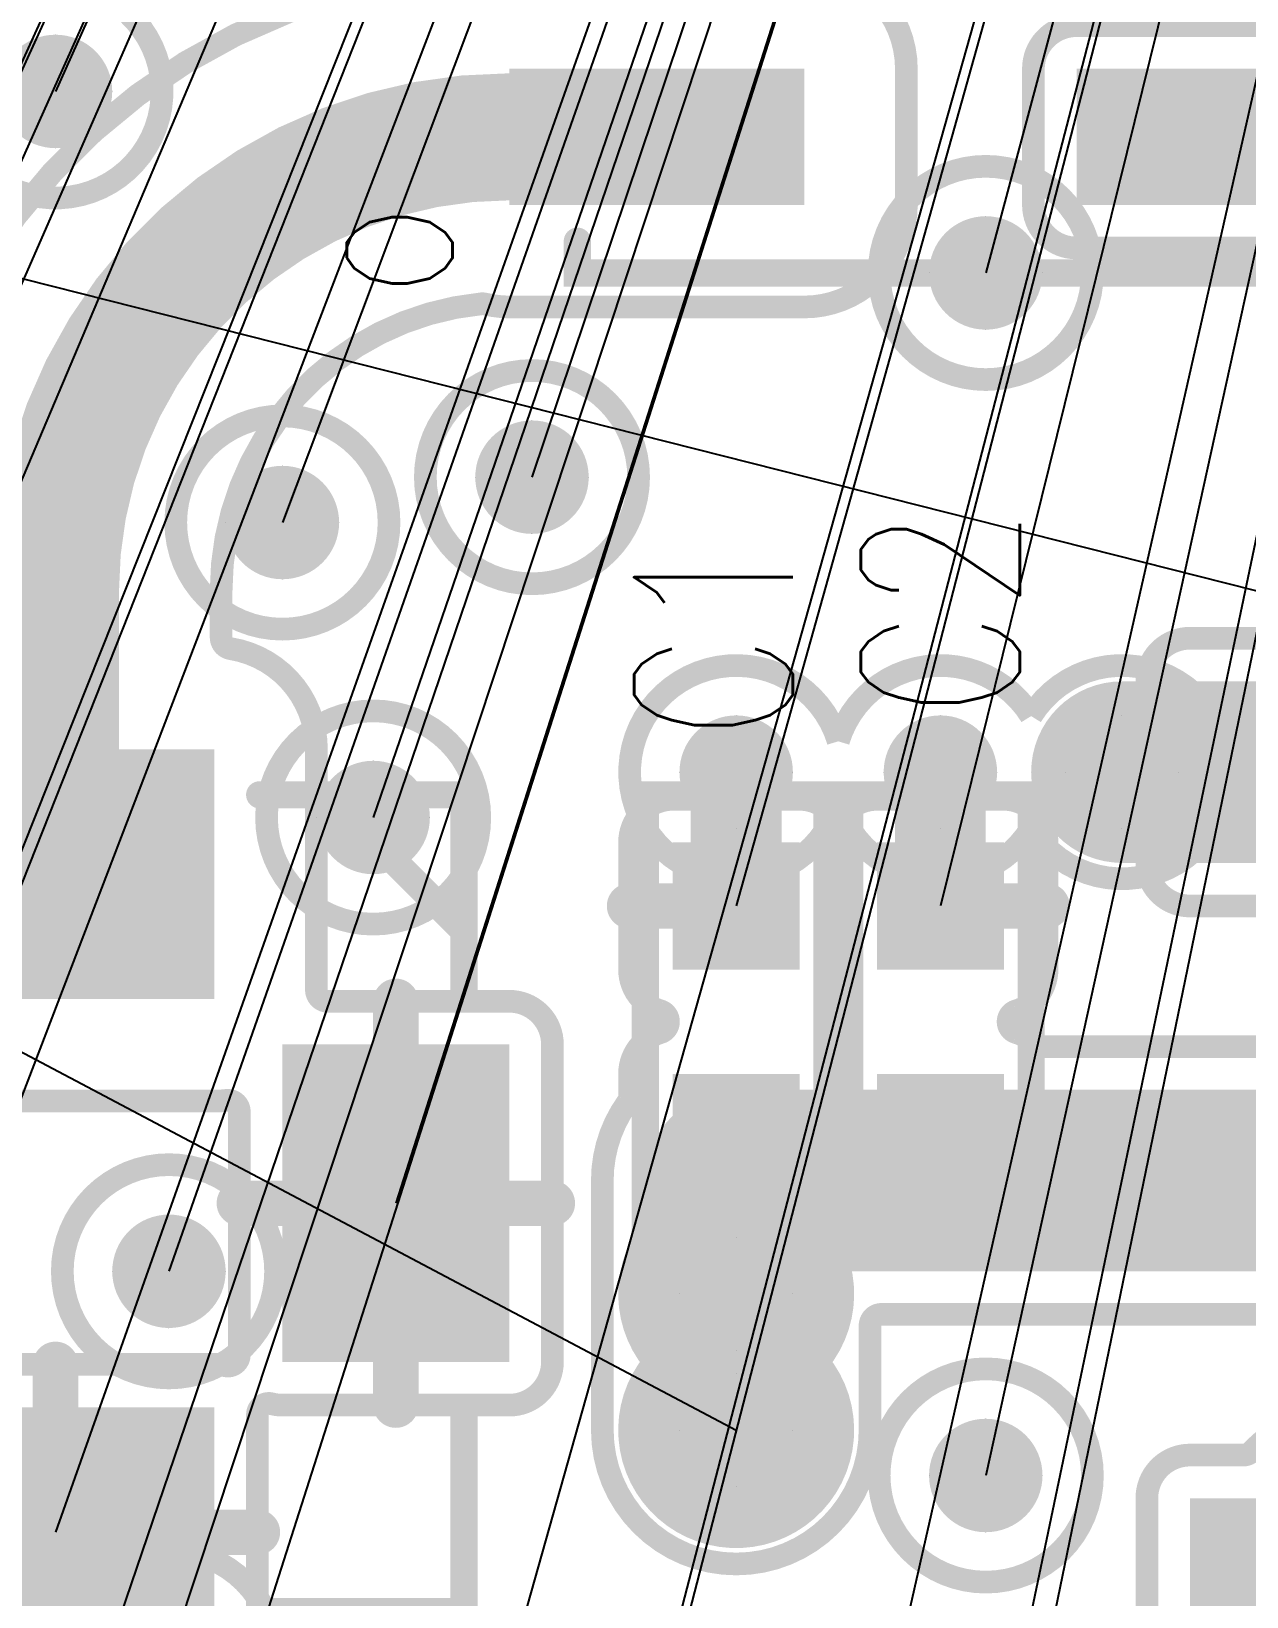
# Model space of a CAD drawing. Extents: x -1.33 to 3.2, y -3.63 to 2.02.
# Drawn here: x -0.2603 to 0.0075, y 0.1283 to 0.4732 of the extents above; entities that cross this region are included whole.
import ezdxf
from ezdxf.enums import TextEntityAlignment as Align

# ---------------------------------------------------------------- set-up
doc = ezdxf.new("R2010")
doc.units = 0
for name, pattern in [('SIG_0', [2, 1, 1]), ('SIG_52', [2, 1, 1]), ('SIG_71', [2, 1, 1])]:
    doc.linetypes.add(name, pattern=pattern)
for name, color, linetype in [('ATTRIBUTE_123', 255, 'CONTINUOUS'), ('DRIL_PLTE_THRU_01', 16, 'CONTINUOUS'), ('DRIL_PLTE_THRU_02', 106, 'CONTINUOUS'), ('DRIL_PLTE_THRU_03', 255, 'CONTINUOUS'), ('DRIL_PLTE_THRU_04', 176, 'CONTINUOUS'), ('DRIL_SYMBOL', 254, 'CONTINUOUS'), ('LINK_00', 254, 'CONTINUOUS'), ('PADS_BOT', 5, 'CONTINUOUS'), ('PADS_INNER', 1, 'CONTINUOUS'), ('PADS_TOP', 1, 'CONTINUOUS'), ('PART_NAME_123', 255, 'CONTINUOUS'), ('PART_TOP_2DLINE_123', 255, 'CONTINUOUS'), ('POUR_OUTLINE_01', 1, 'CONTINUOUS'), ('POUR_PADTHERM_01', 1, 'CONTINUOUS'), ('POUR_VIATHERM_01', 1, 'CONTINUOUS'), ('POUR_VIATHERM_02', 112, 'CONTINUOUS'), ('POUR_VIATHERM_03', 222, 'CONTINUOUS'), ('POUR_VIATHERM_04', 5, 'CONTINUOUS'), ('POUR_VOID_01', 1, 'CONTINUOUS'), ('POUR_VOID_02', 112, 'CONTINUOUS'), ('POUR_VOID_03', 222, 'CONTINUOUS'), ('POUR_VOID_04', 5, 'CONTINUOUS'), ('TRACE_01', 1, 'CONTINUOUS'), ('VIAPTS', 34, 'CONTINUOUS')]:
    doc.layers.add(name, color=color, linetype=linetype)
doc.styles.add('W0$005', font='simplex', dxfattribs={"width": 0.75})

# ---------------------------------------------------------------- blocks, each defined once
blk = doc.blocks.new('POUR_OUTLINE_732')
at = {"layer": 'POUR_OUTLINE_01', "const_width": 0.005}
blk.add_lwpolyline([(-17.1545, -17.71838), (-17.1545, -17.66482, 0.449898), (-17.1573, -17.66234, -0.030079), (-17.16, -17.6625), (-17.23, -17.6625, -0.030079), (-17.2327, -17.66234, 0.449898), (-17.2355, -17.66482), (-17.2355, -17.71838, 0.490306), (-17.23237, -17.7208, -0.063249), (-17.23, -17.7205), (-17.16, -17.7205, -0.063249), (-17.15763, -17.7208, 0.490306)], format="xyb", close=True, dxfattribs=at)
blk = doc.blocks.new('POUR_VOID_724')
at = {"layer": 'POUR_VOID_01', "const_width": 0.005}
blk.add_lwpolyline([(-16.8955, -17.435), (-16.8955, -17.465, -0.414214), (-16.905, -17.4745), (-16.97, -17.4745, -0.414214), (-16.9795, -17.465), (-16.9795, -17.435, -0.414214), (-16.97, -17.4255), (-16.905, -17.4255, -0.414214)], format="xyb", close=True, dxfattribs=at)
blk = doc.blocks.new('POUR_VOID_723')
at = {"layer": 'POUR_VOID_01', "const_width": 0.005}
blk.add_lwpolyline([(-16.8555, -17.57), (-16.8555, -17.61, -0.414214), (-16.865, -17.6195), (-16.945, -17.6195, -0.414214), (-16.9545, -17.61), (-16.9545, -17.57, -0.414214), (-16.945, -17.5605), (-16.865, -17.5605, -0.414214)], format="xyb", close=True, dxfattribs=at)
blk = doc.blocks.new('POUR_VOID_722')
at = {"layer": 'POUR_VOID_01', "const_width": 0.005}
for points in [[(-16.92207, -17.83207, -0.148737), (-16.93838, -17.80152, 0.358248), (-16.94083, -17.7995), (-16.945, -17.7995, -0.414214), (-16.9545, -17.79), (-16.9545, -17.75, -0.414214), (-16.945, -17.7405), (-16.93324, -17.7405, 0.206031), (-16.93142, -17.73972, -0.312915), (-16.8985, -17.73283, 0.173444)], [(-16.905, -17.7095), (-16.945, -17.7095), (-17, -17.7095), (-17.013, -17.7095, 0.414214), (-17.0155, -17.712), (-17.0155, -17.735, -1), (-17.0745, -17.735), (-17.0745, -17.705), (-17.0745, -17.68, -0.156859), (-17.06897, -17.6628, 0.156859), (-17.0685, -17.66135), (-17.0685, -17.6565, -0.331681), (-17.06171, -17.6474, 0.745359), (-17.06171, -17.6426, -0.331681), (-17.0685, -17.6335), (-17.0685, -17.6055, -0.414214), (-17.059, -17.596), (-17.031, -17.596, -0.199359), (-17.02427, -17.59879, 0.415223), (-17.02073, -17.59879, -0.199359), (-17.014, -17.596), (-16.986, -17.596, -0.414214), (-16.9765, -17.6055), (-16.9765, -17.6335, -0.331681), (-16.98329, -17.6426, 0.745359), (-16.98329, -17.6474, -0.124109), (-16.97929, -17.64977, 0.198459), (-16.97753, -17.6505), (-16.905, -17.6505)]]:
    blk.add_lwpolyline(points, format="xyb", dxfattribs=at)
blk = doc.blocks.new('POUR_VOID_691')
at = {"layer": 'POUR_VOID_01', "const_width": 0.005}
for points in [[(-17.0192, -17.41526, -0.274105), (-17.0075, -17.435), (-17.0075, -17.465, -0.414214), (-17.03, -17.4875), (-17.095, -17.4875, -0.059869), (-17.10033, -17.48686, 0.08431), (-17.10117, -17.4868, 0.386008), (-17.1585, -17.55), (-17.1585, -17.56032, 0.367891), (-17.1564, -17.56279, -0.367892), (-17.1375, -17.585), (-17.1375, -17.638, 0.414214), (-17.135, -17.6405), (-17.095, -17.6405, -0.414214), (-17.0855, -17.65), (-17.0855, -17.72, -0.414214), (-17.095, -17.7295), (-17.145, -17.7295, -0.063249), (-17.14737, -17.7292, 0.490306), (-17.1505, -17.73162), (-17.1505, -17.785, -0.414214), (-17.16, -17.7945), (-17.23, -17.7945, -0.414214)], [(-17.2315, -17.55, -0.389117), (-17.10678, -17.41401, 0.389117)]]:
    blk.add_lwpolyline(points, format="xyb", dxfattribs=at)
blk = doc.blocks.new('POUR_OUTLINE_677')
for name in ['POUR_VOID_691', 'POUR_VOID_724', 'POUR_VOID_723', 'POUR_VOID_722']:
    blk.add_blockref(name, (0, 0))
blk = doc.blocks.new('POUR_VIATHERM_774')
at = {"layer": 'POUR_VIATHERM_01'}
for points in [[(-17.145, -17.5225), (-17.145, -17.5225)], [(-17.1575, -17.535), (-17.1575, -17.535)], [(-17.1325, -17.535), (-17.1325, -17.535)], [(-17.145, -17.5475), (-17.145, -17.5475)]]:
    blk.add_lwpolyline(points, dxfattribs=at)
blk = doc.blocks.new('POUR_VIATHERM_775')
at = {"layer": 'POUR_VIATHERM_01'}
for points in [[(-17.195, -17.4275), (-17.195, -17.4275)], [(-17.2075, -17.44), (-17.2075, -17.44)], [(-17.1825, -17.44), (-17.1825, -17.44)], [(-17.195, -17.4525), (-17.195, -17.4525)]]:
    blk.add_lwpolyline(points, dxfattribs=at)
blk = doc.blocks.new('POUR_PADTHERM_840')
at = {"layer": 'POUR_PADTHERM_01', "const_width": 0.005}
for points in [[(-17.1225, -17.6405), (-17.1225, -17.675, 1), (-17.1175, -17.675), (-17.1175, -17.6405, 1), (-17.1225, -17.6405)], [(-17.0855, -17.6825), (-17.095, -17.6825, 1), (-17.095, -17.6875), (-17.0855, -17.6875, 1), (-17.0855, -17.6825)], [(-17.1175, -17.7295), (-17.1175, -17.695, 1), (-17.1225, -17.695), (-17.1225, -17.7295, 1), (-17.1175, -17.7295)]]:
    blk.add_lwpolyline(points, format="xyb", dxfattribs=at)
blk = doc.blocks.new('POUR_PADTHERM_842')
at = {"layer": 'POUR_PADTHERM_01', "const_width": 0.005}
for points in [[(-17.2395, -17.76), (-17.2025, -17.76, 1), (-17.2025, -17.755), (-17.2395, -17.755, 1), (-17.2395, -17.76)], [(-17.1505, -17.755), (-17.1875, -17.755, 1), (-17.1875, -17.76), (-17.1505, -17.76, 1), (-17.1505, -17.755)], [(-17.1925, -17.7945), (-17.1925, -17.785, 1), (-17.1975, -17.785), (-17.1975, -17.7945, 1), (-17.1925, -17.7945)]]:
    blk.add_lwpolyline(points, format="xyb", dxfattribs=at)
blk = doc.blocks.new('POUR_PADTHERM_878')
at = {"layer": 'POUR_PADTHERM_01', "const_width": 0.005}
for points in [[(-16.9075, -17.5605), (-16.9075, -17.57, 1), (-16.9025, -17.57), (-16.9025, -17.5605, 1), (-16.9075, -17.5605)], [(-16.9545, -17.5925), (-16.925, -17.5925, 1), (-16.925, -17.5875), (-16.9545, -17.5875, 1), (-16.9545, -17.5925)], [(-16.8555, -17.5875), (-16.885, -17.5875, 1), (-16.885, -17.5925), (-16.8555, -17.5925, 1), (-16.8555, -17.5875)], [(-16.9025, -17.6195), (-16.9025, -17.61, 1), (-16.9075, -17.61), (-16.9075, -17.6195, 1), (-16.9025, -17.6195)]]:
    blk.add_lwpolyline(points, format="xyb", dxfattribs=at)
blk = doc.blocks.new('POUR_VIATHERM_879')
at = {"layer": 'POUR_VIATHERM_01'}
for points in [[(-16.96, -17.5775), (-16.96, -17.5775)], [(-16.9725, -17.59), (-16.9725, -17.59)], [(-16.96, -17.6025), (-16.96, -17.6025)]]:
    blk.add_lwpolyline(points, dxfattribs=at)
blk = doc.blocks.new('POUR_PADTHERM_881')
at = {"layer": 'POUR_PADTHERM_01', "const_width": 0.005}
for points in [[(-17.0025, -17.596), (-17.0025, -17.6195, 1), (-16.9975, -17.6195), (-16.9975, -17.596, 1), (-17.0025, -17.596)], [(-16.9765, -17.617), (-16.986, -17.617, 1), (-16.986, -17.622), (-16.9765, -17.622, 1), (-16.9765, -17.617)]]:
    blk.add_lwpolyline(points, format="xyb", dxfattribs=at)
blk = doc.blocks.new('POUR_VIATHERM_882')
at = {"layer": 'POUR_VIATHERM_01'}
for points in [[(-17, -17.5775), (-17, -17.5775)], [(-17.0125, -17.59), (-17.0125, -17.59)], [(-16.9875, -17.59), (-16.9875, -17.59)]]:
    blk.add_lwpolyline(points, dxfattribs=at)
blk = doc.blocks.new('POUR_PADTHERM_883')
at = {"layer": 'POUR_PADTHERM_01', "const_width": 0.005}
for points in [[(-17.0475, -17.596), (-17.0475, -17.6195, 1), (-17.0425, -17.6195), (-17.0425, -17.596, 1), (-17.0475, -17.596)], [(-17.0685, -17.622), (-17.059, -17.622, 1), (-17.059, -17.617), (-17.0685, -17.617, 1), (-17.0685, -17.622)]]:
    blk.add_lwpolyline(points, format="xyb", dxfattribs=at)
blk = doc.blocks.new('POUR_VIATHERM_884')
at = {"layer": 'POUR_VIATHERM_01'}
for points in [[(-17.045, -17.5775), (-17.045, -17.5775)], [(-17.0575, -17.59), (-17.0575, -17.59)], [(-17.0325, -17.59), (-17.0325, -17.59)]]:
    blk.add_lwpolyline(points, dxfattribs=at)
blk = doc.blocks.new('POUR_VIATHERM_1100')
at = {"layer": 'POUR_VIATHERM_01'}
for points in [[(-16.99, -17.7325), (-16.99, -17.7325)], [(-17.0025, -17.745), (-17.0025, -17.745)], [(-16.9775, -17.745), (-16.9775, -17.745)], [(-16.99, -17.7575), (-16.99, -17.7575)]]:
    blk.add_lwpolyline(points, dxfattribs=at)
blk = doc.blocks.new('POUR_VIATHERM_1117')
at = {"layer": 'POUR_VIATHERM_01'}
for points in [[(-17.125, -17.5875), (-17.125, -17.5875)], [(-17.1375, -17.6), (-17.1375, -17.6)], [(-17.1125, -17.6), (-17.1125, -17.6)], [(-17.125, -17.6125), (-17.125, -17.6125)]]:
    blk.add_lwpolyline(points, dxfattribs=at)
blk = doc.blocks.new('POUR_VIATHERM_1310')
at = {"layer": 'POUR_VIATHERM_01'}
for points in [[(-17.09, -17.5125), (-17.09, -17.5125)], [(-17.1025, -17.525), (-17.1025, -17.525)], [(-17.0775, -17.525), (-17.0775, -17.525)], [(-17.09, -17.5375), (-17.09, -17.5375)]]:
    blk.add_lwpolyline(points, dxfattribs=at)
blk = doc.blocks.new('POUR_VIATHERM_1311')
at = {"layer": 'POUR_VIATHERM_01'}
for points in [[(-16.99, -17.4675), (-16.99, -17.4675)], [(-17.0025, -17.48), (-17.0025, -17.48)], [(-16.9775, -17.48), (-16.9775, -17.48)], [(-16.99, -17.4925), (-16.99, -17.4925)]]:
    blk.add_lwpolyline(points, dxfattribs=at)
blk = doc.blocks.new('POUR_PADTHERM_839')
at = {"layer": 'POUR_PADTHERM_01', "const_width": 0.005}
blk.add_lwpolyline([(-17.1545, -17.6875), (-17.145, -17.6875, 1), (-17.145, -17.6825), (-17.1545, -17.6825, 1), (-17.1545, -17.6875)], format="xyb", dxfattribs=at)
blk = doc.blocks.new('POUR_PADTHERM_841')
at = {"layer": 'POUR_PADTHERM_01', "const_width": 0.005}
blk.add_lwpolyline([(-17.1975, -17.7205), (-17.1975, -17.73, 1), (-17.1925, -17.73), (-17.1925, -17.7205, 1), (-17.1975, -17.7205)], format="xyb", dxfattribs=at)
blk = doc.blocks.new('POUR_VIATHERM_1114')
at = {"layer": 'POUR_VIATHERM_01'}
for points in [[(-17.17, -17.6875), (-17.17, -17.6875)], [(-17.1825, -17.7), (-17.1825, -17.7)], [(-17.1575, -17.7), (-17.1575, -17.7)], [(-17.17, -17.7125), (-17.17, -17.7125)]]:
    blk.add_lwpolyline(points, dxfattribs=at)
blk = doc.blocks.new('POUR_HEADER_0')
for name in ['POUR_OUTLINE_677', 'POUR_VIATHERM_775', 'POUR_VIATHERM_1311', 'POUR_VIATHERM_1310', 'POUR_VIATHERM_774', 'POUR_PADTHERM_878', 'POUR_VIATHERM_884', 'POUR_VIATHERM_882', 'POUR_VIATHERM_879', 'POUR_VIATHERM_1117', 'POUR_PADTHERM_883', 'POUR_PADTHERM_881', 'POUR_PADTHERM_840', 'POUR_OUTLINE_732', 'POUR_PADTHERM_839', 'POUR_VIATHERM_1114', 'POUR_PADTHERM_841', 'POUR_VIATHERM_1100', 'POUR_PADTHERM_842']:
    blk.add_blockref(name, (18, 18))
blk = doc.blocks.new('POUR_VOID_55')
at = {"layer": 'POUR_VOID_04', "const_width": 0.005}
blk.add_lwpolyline([(-17.06239, -17.71847, -2.039076), (-17.02761, -17.71847, 0.341904), (-17.02761, -17.72153, -2.039076), (-17.06239, -17.72153, 0.341904)], format="xyb", close=True, dxfattribs=at)
blk = doc.blocks.new('POUR_OUTLINE_4')
blk.add_blockref('POUR_VOID_55', (0, 0))
blk = doc.blocks.new('POUR_VIATHERM_102')
at = {"layer": 'POUR_VIATHERM_04'}
for points in [[(-17.145, -17.5225), (-17.145, -17.5225)], [(-17.1575, -17.535), (-17.1575, -17.535)], [(-17.1325, -17.535), (-17.1325, -17.535)], [(-17.145, -17.5475), (-17.145, -17.5475)]]:
    blk.add_lwpolyline(points, dxfattribs=at)
blk = doc.blocks.new('POUR_VIATHERM_103')
at = {"layer": 'POUR_VIATHERM_04'}
for points in [[(-17.195, -17.4275), (-17.195, -17.4275)], [(-17.2075, -17.44), (-17.2075, -17.44)], [(-17.1825, -17.44), (-17.1825, -17.44)], [(-17.195, -17.4525), (-17.195, -17.4525)]]:
    blk.add_lwpolyline(points, dxfattribs=at)
blk = doc.blocks.new('POUR_VIATHERM_193')
at = {"layer": 'POUR_VIATHERM_04'}
for points in [[(-16.96, -17.5775), (-16.96, -17.5775)], [(-16.9725, -17.59), (-16.9725, -17.59)], [(-16.9475, -17.59), (-16.9475, -17.59)], [(-16.96, -17.6025), (-16.96, -17.6025)]]:
    blk.add_lwpolyline(points, dxfattribs=at)
blk = doc.blocks.new('POUR_VIATHERM_195')
at = {"layer": 'POUR_VIATHERM_04'}
for points in [[(-17, -17.5775), (-17, -17.5775)], [(-17.0125, -17.59), (-17.0125, -17.59)], [(-16.9875, -17.59), (-16.9875, -17.59)], [(-17, -17.6025), (-17, -17.6025)]]:
    blk.add_lwpolyline(points, dxfattribs=at)
blk = doc.blocks.new('POUR_VIATHERM_196')
at = {"layer": 'POUR_VIATHERM_04'}
for points in [[(-17.045, -17.5775), (-17.045, -17.5775)], [(-17.0575, -17.59), (-17.0575, -17.59)], [(-17.0325, -17.59), (-17.0325, -17.59)], [(-17.045, -17.6025), (-17.045, -17.6025)]]:
    blk.add_lwpolyline(points, dxfattribs=at)
blk = doc.blocks.new('POUR_VIATHERM_388')
at = {"layer": 'POUR_VIATHERM_04'}
for points in [[(-16.99, -17.7325), (-16.99, -17.7325)], [(-17.0025, -17.745), (-17.0025, -17.745)], [(-16.9775, -17.745), (-16.9775, -17.745)], [(-16.99, -17.7575), (-16.99, -17.7575)]]:
    blk.add_lwpolyline(points, dxfattribs=at)
blk = doc.blocks.new('POUR_VIATHERM_402')
at = {"layer": 'POUR_VIATHERM_04'}
for points in [[(-17.17, -17.6875), (-17.17, -17.6875)], [(-17.1825, -17.7), (-17.1825, -17.7)], [(-17.1575, -17.7), (-17.1575, -17.7)], [(-17.17, -17.7125), (-17.17, -17.7125)]]:
    blk.add_lwpolyline(points, dxfattribs=at)
blk = doc.blocks.new('POUR_VIATHERM_405')
at = {"layer": 'POUR_VIATHERM_04'}
for points in [[(-17.125, -17.5875), (-17.125, -17.5875)], [(-17.1375, -17.6), (-17.1375, -17.6)], [(-17.1125, -17.6), (-17.1125, -17.6)], [(-17.125, -17.6125), (-17.125, -17.6125)]]:
    blk.add_lwpolyline(points, dxfattribs=at)
blk = doc.blocks.new('POUR_VIATHERM_597')
at = {"layer": 'POUR_VIATHERM_04'}
for points in [[(-17.09, -17.5125), (-17.09, -17.5125)], [(-17.1025, -17.525), (-17.1025, -17.525)], [(-17.0775, -17.525), (-17.0775, -17.525)], [(-17.09, -17.5375), (-17.09, -17.5375)]]:
    blk.add_lwpolyline(points, dxfattribs=at)
blk = doc.blocks.new('POUR_VIATHERM_598')
at = {"layer": 'POUR_VIATHERM_04'}
for points in [[(-16.99, -17.4675), (-16.99, -17.4675)], [(-17.0025, -17.48), (-17.0025, -17.48)], [(-16.9775, -17.48), (-16.9775, -17.48)], [(-16.99, -17.4925), (-16.99, -17.4925)]]:
    blk.add_lwpolyline(points, dxfattribs=at)
blk = doc.blocks.new('POUR_HEADER_1')
for name in ['POUR_OUTLINE_4', 'POUR_VIATHERM_103', 'POUR_VIATHERM_598', 'POUR_VIATHERM_597', 'POUR_VIATHERM_102', 'POUR_VIATHERM_196', 'POUR_VIATHERM_195', 'POUR_VIATHERM_193', 'POUR_VIATHERM_405', 'POUR_VIATHERM_402', 'POUR_VIATHERM_388']:
    blk.add_blockref(name, (18, 18))
blk = doc.blocks.new('POUR_VOID_1965')
at = {"layer": 'POUR_VOID_02', "const_width": 0.005}
blk.add_lwpolyline([(-17.06309, -17.72, -2.128222), (-17.02691, -17.72, -2.128222)], format="xyb", close=True, dxfattribs=at)
blk = doc.blocks.new('POUR_OUTLINE_1921')
blk.add_blockref('POUR_VOID_1965', (0, 0))
blk = doc.blocks.new('POUR_VIATHERM_2039')
at = {"layer": 'POUR_VIATHERM_02'}
for points in [[(-17.145, -17.5225), (-17.145, -17.5225)], [(-17.1575, -17.535), (-17.1575, -17.535)], [(-17.1325, -17.535), (-17.1325, -17.535)], [(-17.145, -17.5475), (-17.145, -17.5475)]]:
    blk.add_lwpolyline(points, dxfattribs=at)
blk = doc.blocks.new('POUR_VIATHERM_2040')
at = {"layer": 'POUR_VIATHERM_02'}
for points in [[(-17.195, -17.4275), (-17.195, -17.4275)], [(-17.2075, -17.44), (-17.2075, -17.44)], [(-17.1825, -17.44), (-17.1825, -17.44)], [(-17.195, -17.4525), (-17.195, -17.4525)]]:
    blk.add_lwpolyline(points, dxfattribs=at)
blk = doc.blocks.new('POUR_VIATHERM_2133')
at = {"layer": 'POUR_VIATHERM_02'}
for points in [[(-16.96, -17.5775), (-16.96, -17.5775)], [(-16.9725, -17.59), (-16.9725, -17.59)], [(-16.9475, -17.59), (-16.9475, -17.59)], [(-16.96, -17.6025), (-16.96, -17.6025)]]:
    blk.add_lwpolyline(points, dxfattribs=at)
blk = doc.blocks.new('POUR_VIATHERM_2135')
at = {"layer": 'POUR_VIATHERM_02'}
for points in [[(-17, -17.5775), (-17, -17.5775)], [(-17.0125, -17.59), (-17.0125, -17.59)], [(-16.9875, -17.59), (-16.9875, -17.59)], [(-17, -17.6025), (-17, -17.6025)]]:
    blk.add_lwpolyline(points, dxfattribs=at)
blk = doc.blocks.new('POUR_VIATHERM_2136')
at = {"layer": 'POUR_VIATHERM_02'}
for points in [[(-17.045, -17.5775), (-17.045, -17.5775)], [(-17.0575, -17.59), (-17.0575, -17.59)], [(-17.0325, -17.59), (-17.0325, -17.59)], [(-17.045, -17.6025), (-17.045, -17.6025)]]:
    blk.add_lwpolyline(points, dxfattribs=at)
blk = doc.blocks.new('POUR_VIATHERM_2327')
at = {"layer": 'POUR_VIATHERM_02'}
for points in [[(-16.99, -17.7325), (-16.99, -17.7325)], [(-17.0025, -17.745), (-17.0025, -17.745)], [(-16.9775, -17.745), (-16.9775, -17.745)], [(-16.99, -17.7575), (-16.99, -17.7575)]]:
    blk.add_lwpolyline(points, dxfattribs=at)
blk = doc.blocks.new('POUR_VIATHERM_2341')
at = {"layer": 'POUR_VIATHERM_02'}
for points in [[(-17.17, -17.6875), (-17.17, -17.6875)], [(-17.1825, -17.7), (-17.1825, -17.7)], [(-17.1575, -17.7), (-17.1575, -17.7)], [(-17.17, -17.7125), (-17.17, -17.7125)]]:
    blk.add_lwpolyline(points, dxfattribs=at)
blk = doc.blocks.new('POUR_VIATHERM_2344')
at = {"layer": 'POUR_VIATHERM_02'}
for points in [[(-17.125, -17.5875), (-17.125, -17.5875)], [(-17.1375, -17.6), (-17.1375, -17.6)], [(-17.1125, -17.6), (-17.1125, -17.6)], [(-17.125, -17.6125), (-17.125, -17.6125)]]:
    blk.add_lwpolyline(points, dxfattribs=at)
blk = doc.blocks.new('POUR_VIATHERM_2536')
at = {"layer": 'POUR_VIATHERM_02'}
for points in [[(-17.09, -17.5125), (-17.09, -17.5125)], [(-17.1025, -17.525), (-17.1025, -17.525)], [(-17.0775, -17.525), (-17.0775, -17.525)], [(-17.09, -17.5375), (-17.09, -17.5375)]]:
    blk.add_lwpolyline(points, dxfattribs=at)
blk = doc.blocks.new('POUR_VIATHERM_2537')
at = {"layer": 'POUR_VIATHERM_02'}
for points in [[(-16.99, -17.4675), (-16.99, -17.4675)], [(-17.0025, -17.48), (-17.0025, -17.48)], [(-16.9775, -17.48), (-16.9775, -17.48)], [(-16.99, -17.4925), (-16.99, -17.4925)]]:
    blk.add_lwpolyline(points, dxfattribs=at)
blk = doc.blocks.new('POUR_HEADER_2')
for name in ['POUR_OUTLINE_1921', 'POUR_VIATHERM_2040', 'POUR_VIATHERM_2537', 'POUR_VIATHERM_2536', 'POUR_VIATHERM_2039', 'POUR_VIATHERM_2136', 'POUR_VIATHERM_2135', 'POUR_VIATHERM_2133', 'POUR_VIATHERM_2344', 'POUR_VIATHERM_2341', 'POUR_VIATHERM_2327']:
    blk.add_blockref(name, (18, 18))
blk = doc.blocks.new('POUR_VOID_1725')
at = {"layer": 'POUR_VOID_03', "const_width": 0.005}
blk.add_lwpolyline([(-17.20094, -17.41726, -3.910642), (-17.17906, -17.42274, -3.910642)], format="xyb", close=True, dxfattribs=at)
blk = doc.blocks.new('POUR_VOID_1724')
at = {"layer": 'POUR_VOID_03', "const_width": 0.005}
blk.add_lwpolyline([(-17.1685, -17.535, 1), (-17.1215, -17.535, 1)], format="xyb", close=True, dxfattribs=at)
blk = doc.blocks.new('POUR_VOID_1715')
at = {"layer": 'POUR_VOID_03', "const_width": 0.005}
blk.add_lwpolyline([(-17.1135, -17.525, 1), (-17.0665, -17.525, 1)], format="xyb", close=True, dxfattribs=at)
blk = doc.blocks.new('POUR_VOID_1714')
at = {"layer": 'POUR_VOID_03', "const_width": 0.005}
blk.add_lwpolyline([(-17.1485, -17.6, 1), (-17.1015, -17.6, 1)], format="xyb", close=True, dxfattribs=at)
blk = doc.blocks.new('POUR_VOID_1713')
at = {"layer": 'POUR_VOID_03', "const_width": 0.005}
blk.add_lwpolyline([(-17.1935, -17.7, 1), (-17.1465, -17.7, 1)], format="xyb", close=True, dxfattribs=at)
blk = doc.blocks.new('POUR_VOID_1712')
at = {"layer": 'POUR_VOID_03', "const_width": 0.005}
blk.add_lwpolyline([(-17.1935, -17.785, 1), (-17.1465, -17.785, 1)], format="xyb", close=True, dxfattribs=at)
blk = doc.blocks.new('POUR_VOID_1690')
at = {"layer": 'POUR_VOID_03', "const_width": 0.005}
blk.add_lwpolyline([(-17.0135, -17.48, 1), (-16.9665, -17.48, 1)], format="xyb", close=True, dxfattribs=at)
blk = doc.blocks.new('POUR_VOID_1677')
at = {"layer": 'POUR_VOID_03', "const_width": 0.005}
blk.add_lwpolyline([(-16.98, -17.57766, -3.525319), (-16.98, -17.60234, -0.646621), (-17.0225, -17.59678, -6.781646), (-17.0225, -17.58322, -0.646621)], format="xyb", close=True, dxfattribs=at)
blk = doc.blocks.new('POUR_VOID_1674')
at = {"layer": 'POUR_VOID_03', "const_width": 0.005}
blk.add_lwpolyline([(-17.0135, -17.745, 1), (-16.9665, -17.745, 1)], format="xyb", close=True, dxfattribs=at)
blk = doc.blocks.new('POUR_OUTLINE_1392')
for name in ['POUR_VOID_1725', 'POUR_VOID_1690', 'POUR_VOID_1715', 'POUR_VOID_1724', 'POUR_VOID_1677', 'POUR_VOID_1714', 'POUR_VOID_1713', 'POUR_VOID_1674', 'POUR_VOID_1712']:
    blk.add_blockref(name, (0, 0))
blk = doc.blocks.new('POUR_VIATHERM_1893')
at = {"layer": 'POUR_VIATHERM_03'}
for points in [[(-17.045, -17.6925), (-17.045, -17.6925)], [(-17.0575, -17.705), (-17.0575, -17.705)], [(-17.0325, -17.705), (-17.0325, -17.705)], [(-17.045, -17.7175), (-17.045, -17.7175)]]:
    blk.add_lwpolyline(points, dxfattribs=at)
blk = doc.blocks.new('POUR_VIATHERM_1920')
at = {"layer": 'POUR_VIATHERM_03'}
for points in [[(-17.045, -17.7225), (-17.045, -17.7225)], [(-17.0575, -17.735), (-17.0575, -17.735)], [(-17.0325, -17.735), (-17.0325, -17.735)], [(-17.045, -17.7475), (-17.045, -17.7475)]]:
    blk.add_lwpolyline(points, dxfattribs=at)
blk = doc.blocks.new('POUR_HEADER_3')
for name in ['POUR_OUTLINE_1392', 'POUR_VIATHERM_1893', 'POUR_VIATHERM_1920']:
    blk.add_blockref(name, (18, 15.915))
blk = doc.blocks.new('SMOOTH_0$006')
at = {"const_width": 0.003}
blk.add_lwpolyline([(-0.0015, 0, 1), (0.0015, 0, 1)], format="xyb", close=True, dxfattribs=at)
blk = doc.blocks.new('PART_BODY_TOP_24')
at = {"layer": 'PART_TOP_2DLINE_123', "const_width": 0.006}
blk.add_lwpolyline([(-0.05, -0.02), (0.05, -0.02), (0.05, 0.02), (-0.05, 0.02)], close=True, dxfattribs=at)
at = {"layer": 'PART_TOP_2DLINE_123'}
for p in [(-0.05, 0.02), (0.05, 0.02), (-0.05, -0.02), (0.05, -0.02)]:
    blk.add_blockref('SMOOTH_0$006', p, dxfattribs=at)
blk = doc.blocks.new('DRIL_HOLE_0')
blk.add_lwpolyline([(0, 0, 1), (0, 0, 1)], format="xyb", close=True)
blk = doc.blocks.new('PAD_10')
blk.add_lwpolyline([(0, 0, 1), (0, 0, 1)], format="xyb", close=True)
blk = doc.blocks.new('PAD_12')
at = {"const_width": 0.028}
blk.add_lwpolyline([(-0.014, 0), (0.014, 0)], dxfattribs=at)
blk = doc.blocks.new('STK_TOP_8')
at = {"layer": 'DRIL_PLTE_THRU_01'}
blk.add_blockref('DRIL_HOLE_0', (0, 0), dxfattribs=at)
at = {"layer": 'DRIL_PLTE_THRU_02'}
blk.add_blockref('DRIL_HOLE_0', (0, 0), dxfattribs=at)
at = {"layer": 'DRIL_PLTE_THRU_03'}
blk.add_blockref('DRIL_HOLE_0', (0, 0), dxfattribs=at)
at = {"layer": 'DRIL_PLTE_THRU_04'}
blk.add_blockref('DRIL_HOLE_0', (0, 0), dxfattribs=at)
at = {"layer": 'PADS_BOT'}
blk.add_blockref('PAD_10', (0, 0), dxfattribs=at)
at = {"layer": 'PADS_INNER'}
blk.add_blockref('PAD_10', (0, 0), dxfattribs=at)
at = {"layer": 'PADS_TOP'}
blk.add_blockref('PAD_12', (0, 0), dxfattribs=at)
blk = doc.blocks.new('SYM_TOP_6')
for name, p in [('PART_BODY_TOP_24', (0, 0)), ('STK_TOP_8', (-0.0255, 0)), ('STK_TOP_8', (0.0255, 0))]:
    blk.add_blockref(name, p)
blk = doc.blocks.new('PART_TOP_6')
blk.add_blockref('SYM_TOP_6', (0, 0))
at = {"layer": 'PART_NAME_123', "style": 'W0$005', "width": 0.75}
blk.add_text('C1', height=0.035, dxfattribs=at).set_placement((0.085, 0.005), align=Align.MIDDLE_CENTER)
blk = doc.blocks.new('PART_TOP_17')
blk.add_blockref('SYM_TOP_6', (0, 0))
at = {"layer": 'PART_NAME_123', "style": 'W0$005', "width": 0.75}
blk.add_text('C2', height=0.035, dxfattribs=at).set_placement((0.09, 0), align=Align.MIDDLE_CENTER)
blk = doc.blocks.new('PAD_26')
at = {"const_width": 0.04}
blk.add_lwpolyline([(-0.04, 0), (0.04, 0)], dxfattribs=at)
blk = doc.blocks.new('STK_TOP_19')
at = {"layer": 'DRIL_PLTE_THRU_01'}
blk.add_blockref('DRIL_HOLE_0', (0, 0), dxfattribs=at)
at = {"layer": 'DRIL_PLTE_THRU_02'}
blk.add_blockref('DRIL_HOLE_0', (0, 0), dxfattribs=at)
at = {"layer": 'DRIL_PLTE_THRU_03'}
blk.add_blockref('DRIL_HOLE_0', (0, 0), dxfattribs=at)
at = {"layer": 'DRIL_PLTE_THRU_04'}
blk.add_blockref('DRIL_HOLE_0', (0, 0), dxfattribs=at)
at = {"layer": 'PADS_BOT'}
blk.add_blockref('PAD_10', (0, 0), dxfattribs=at)
at = {"layer": 'PADS_INNER'}
blk.add_blockref('PAD_10', (0, 0), dxfattribs=at)
at = {"layer": 'PADS_TOP', "rotation": 90}
blk.add_blockref('PAD_26', (0, 0), dxfattribs=at)
blk = doc.blocks.new('SYM_TOP_12')
for p in [(-0.09, -0.125), (0, -0.125), (0.09, -0.125)]:
    blk.add_blockref('STK_TOP_19', p)
blk = doc.blocks.new('PART_TOP_134')
blk.add_blockref('SYM_TOP_12', (0, 0))
blk = doc.blocks.new('PART_BODY_TOP_37')
at = {"layer": 'PART_TOP_2DLINE_123', "const_width": 0.006}
for points in [[(-0.073, 0.08), (-0.08, 0.08), (-0.08, -0.08), (-0.073, -0.08)], [(0.073, -0.08), (0.08, -0.08), (0.08, 0.08), (0.073, 0.08)], [(-0.027, -0.08), (0.027, -0.08)]]:
    blk.add_lwpolyline(points, dxfattribs=at)
at = {"layer": 'PART_TOP_2DLINE_123'}
for p in [(-0.08, 0.08), (-0.073, 0.08), (0.073, 0.08), (0.08, 0.08), (-0.08, -0.08), (-0.073, -0.08), (-0.027, -0.08), (0.027, -0.08), (0.073, -0.08), (0.08, -0.08)]:
    blk.add_blockref('SMOOTH_0$006', p, dxfattribs=at)
blk = doc.blocks.new('PAD_43')
at = {"const_width": 0.03}
blk.add_lwpolyline([(-0.0325, 0), (0.0325, 0)], dxfattribs=at)
blk = doc.blocks.new('STK_TOP_32')
at = {"layer": 'DRIL_PLTE_THRU_01'}
blk.add_blockref('DRIL_HOLE_0', (0, 0), dxfattribs=at)
at = {"layer": 'DRIL_PLTE_THRU_02'}
blk.add_blockref('DRIL_HOLE_0', (0, 0), dxfattribs=at)
at = {"layer": 'DRIL_PLTE_THRU_03'}
blk.add_blockref('DRIL_HOLE_0', (0, 0), dxfattribs=at)
at = {"layer": 'DRIL_PLTE_THRU_04'}
blk.add_blockref('DRIL_HOLE_0', (0, 0), dxfattribs=at)
at = {"layer": 'PADS_BOT'}
blk.add_blockref('PAD_10', (0, 0), dxfattribs=at)
at = {"layer": 'PADS_INNER'}
blk.add_blockref('PAD_10', (0, 0), dxfattribs=at)
at = {"layer": 'PADS_TOP', "rotation": 90}
blk.add_blockref('PAD_43', (0, 0), dxfattribs=at)
blk = doc.blocks.new('SYM_TOP_19')
for name, p in [('STK_TOP_32', (-0.05, 0.0625)), ('STK_TOP_32', (0, 0.0625)), ('STK_TOP_32', (0.05, 0.0625)), ('PART_BODY_TOP_37', (0, 0)), ('STK_TOP_32', (-0.05, -0.0625)), ('STK_TOP_32', (0.05, -0.0625))]:
    blk.add_blockref(name, p)
blk = doc.blocks.new('PART_TOP_152')
blk.add_blockref('SYM_TOP_19', (0, 0))
at = {"layer": 'ATTRIBUTE_123', "style": 'W0$005', "width": 0.75}
blk.add_text('o', height=0.035, dxfattribs=at).set_placement((-0.075, 0.125), align=Align.MIDDLE_CENTER)
blk = doc.blocks.new('PART_BODY_TOP_39')
at = {"layer": 'PART_TOP_2DLINE_123', "const_width": 0.006}
for points in [[(-0.045, 0.09), (-0.09, 0.09), (-0.09, 0.045)], [(0.045, 0.09), (0.09, 0.09), (0.09, 0.045)], [(-0.09, -0.045), (-0.09, -0.09), (-0.045, -0.09)], [(0.045, -0.09), (0.09, -0.09), (0.09, -0.045)], [(-0.09, -0.06), (-0.06, -0.09)], [(0.06, -0.09), (0.09, -0.06)]]:
    blk.add_lwpolyline(points, dxfattribs=at)
at = {"layer": 'PART_TOP_2DLINE_123'}
for p in [(-0.09, 0.09), (-0.045, 0.09), (0.045, 0.09), (0.09, 0.09), (-0.09, 0.045), (0.09, 0.045), (-0.09, -0.045), (0.09, -0.045), (-0.09, -0.06), (0.09, -0.06), (-0.09, -0.09), (-0.06, -0.09), (-0.045, -0.09), (0.045, -0.09), (0.06, -0.09), (0.09, -0.09)]:
    blk.add_blockref('SMOOTH_0$006', p, dxfattribs=at)
blk = doc.blocks.new('PAD_49')
at = {"const_width": 0.055}
blk.add_lwpolyline([(-0.035, 0), (0.035, 0)], dxfattribs=at)
blk = doc.blocks.new('STK_TOP_33')
at = {"layer": 'DRIL_PLTE_THRU_01'}
blk.add_blockref('DRIL_HOLE_0', (0, 0), dxfattribs=at)
at = {"layer": 'DRIL_PLTE_THRU_02'}
blk.add_blockref('DRIL_HOLE_0', (0, 0), dxfattribs=at)
at = {"layer": 'DRIL_PLTE_THRU_03'}
blk.add_blockref('DRIL_HOLE_0', (0, 0), dxfattribs=at)
at = {"layer": 'DRIL_PLTE_THRU_04'}
blk.add_blockref('DRIL_HOLE_0', (0, 0), dxfattribs=at)
at = {"layer": 'PADS_BOT'}
blk.add_blockref('PAD_10', (0, 0), dxfattribs=at)
at = {"layer": 'PADS_INNER'}
blk.add_blockref('PAD_10', (0, 0), dxfattribs=at)
at = {"layer": 'PADS_TOP'}
blk.add_blockref('PAD_49', (0, 0), dxfattribs=at)
blk = doc.blocks.new('PAD_51')
at = {"const_width": 0.05}
blk.add_lwpolyline([(-0.035, 0), (0.035, 0)], dxfattribs=at)
blk = doc.blocks.new('STK_TOP_34')
at = {"layer": 'DRIL_PLTE_THRU_01'}
blk.add_blockref('DRIL_HOLE_0', (0, 0), dxfattribs=at)
at = {"layer": 'DRIL_PLTE_THRU_02'}
blk.add_blockref('DRIL_HOLE_0', (0, 0), dxfattribs=at)
at = {"layer": 'DRIL_PLTE_THRU_03'}
blk.add_blockref('DRIL_HOLE_0', (0, 0), dxfattribs=at)
at = {"layer": 'DRIL_PLTE_THRU_04'}
blk.add_blockref('DRIL_HOLE_0', (0, 0), dxfattribs=at)
at = {"layer": 'PADS_BOT'}
blk.add_blockref('PAD_10', (0, 0), dxfattribs=at)
at = {"layer": 'PADS_INNER'}
blk.add_blockref('PAD_10', (0, 0), dxfattribs=at)
at = {"layer": 'PADS_TOP', "rotation": 90}
blk.add_blockref('PAD_51', (0, 0), dxfattribs=at)
blk = doc.blocks.new('SYM_TOP_21')
for name, p in [('STK_TOP_33', (0, 0.0725)), ('PART_BODY_TOP_39', (0, 0)), ('STK_TOP_34', (-0.075, 0)), ('STK_TOP_34', (0.075, 0)), ('STK_TOP_33', (0, -0.0725))]:
    blk.add_blockref(name, p)
blk = doc.blocks.new('PART_TOP_154')
blk.add_blockref('SYM_TOP_21', (0, 0))
at = {"layer": 'PART_NAME_123', "style": 'W0$005', "width": 0.75}
blk.add_text('P5', height=0.035, rotation=-180, dxfattribs=at).set_placement((0.005, 0.14), align=Align.MIDDLE_CENTER)
blk = doc.blocks.new('SMOOTH_0$04')
at = {"const_width": 0.02}
blk.add_lwpolyline([(-0.01, 0, 1), (0.01, 0, 1)], format="xyb", close=True, dxfattribs=at)
blk = doc.blocks.new('SMOOTH_0$02')
at = {"const_width": 0.01}
blk.add_lwpolyline([(-0.005, 0, 1), (0.005, 0, 1)], format="xyb", close=True, dxfattribs=at)
blk = doc.blocks.new('SMOOTH_0$015')
at = {"const_width": 0.0075}
blk.add_lwpolyline([(-0.00375, 0, 1), (0.00375, 0, 1)], format="xyb", close=True, dxfattribs=at)
blk = doc.blocks.new('SMOOTH_0$028')
at = {"const_width": 0.014}
blk.add_lwpolyline([(-0.007, 0, 1), (0.007, 0, 1)], format="xyb", close=True, dxfattribs=at)
blk = doc.blocks.new('DRIL_SYMBOL_0$012')
at = {"layer": 'DRIL_SYMBOL', "const_width": 0.002}
for points in [[(0, -0.01), (0, 0.01)], [(-0.01, 0), (0.01, 0)]]:
    blk.add_lwpolyline(points, dxfattribs=at)
blk = doc.blocks.new('DRIL_HOLE_0$012')
at = {"const_width": 0.006}
blk.add_lwpolyline([(-0.003, 0, 1), (0.003, 0, 1)], format="xyb", close=True, dxfattribs=at)
blk.add_blockref('DRIL_SYMBOL_0$012', (0, 0))
blk = doc.blocks.new('PAD_66')
at = {"const_width": 0.0125}
blk.add_lwpolyline([(0, -0.00625, 1), (0, 0.00625, 1)], format="xyb", close=True, dxfattribs=at)
blk = doc.blocks.new('STK_TOP_3')
at = {"layer": 'DRIL_PLTE_THRU_01'}
blk.add_blockref('DRIL_HOLE_0$012', (0, 0), dxfattribs=at)
at = {"layer": 'DRIL_PLTE_THRU_02'}
blk.add_blockref('DRIL_HOLE_0$012', (0, 0), dxfattribs=at)
at = {"layer": 'DRIL_PLTE_THRU_03'}
blk.add_blockref('DRIL_HOLE_0$012', (0, 0), dxfattribs=at)
at = {"layer": 'DRIL_PLTE_THRU_04'}
blk.add_blockref('DRIL_HOLE_0$012', (0, 0), dxfattribs=at)
at = {"layer": 'PADS_BOT'}
blk.add_blockref('PAD_66', (0, 0), dxfattribs=at)
at = {"layer": 'PADS_INNER'}
blk.add_blockref('PAD_66', (0, 0), dxfattribs=at)
at = {"layer": 'PADS_TOP'}
blk.add_blockref('PAD_66', (0, 0), dxfattribs=at)
blk = doc.blocks.new('SYM_TOP_1')
blk.add_blockref('STK_TOP_3', (0, 0))

msp = doc.modelspace()

# ---------------------------------------------------------------- linework, layer by layer
at = {"layer": 'LINK_00', "linetype": 'SIG_0'}
for q in [(-0.505, -0.065), (-0.45, -0.01), (-0.415, 0.13), (-0.405, -0.065), (-0.37, 0.205), (-0.35, 0.01), (-0.33, 0.215), (-0.33, 0.115), (-0.305, -0.065), (-0.255, 0.46), (-0.255, 0.1425), (-0.245, 0.01), (-0.23, 0.115), (-0.23, 0.2), (-0.205, 0.365), (-0.205, -0.065), (-0.185, 0.3), (-0.18, 0.215), (-0.15, 0.375), (-0.145, 0.01), (-0.125, 0.095), (-0.11, -0.065), (-0.105, 0.2805), (-0.065, 0.005), (-0.06, 0.2805), (-0.05, 0.155), (-0.05, 0.42), (-0.045, 0.075)]:
    msp.add_line((0.28, 1.655), q, dxfattribs=at)
at = {"layer": 'LINK_00', "linetype": 'SIG_52'}
for p, q in [((0.8, 0.15), (-0.88, 0.575)), ((-0.88, 0.575), (-0.105, 0.165))]:
    msp.add_line(p, q, dxfattribs=at)
at = {"layer": 'TRACE_01', "linetype": 'SIG_71', "const_width": 0.028}
msp.add_lwpolyline([(-0.255, 0.35, -0.414214), (-0.155, 0.45)], format="xyb", dxfattribs=at)
for points in [[(-0.155, 0.45), (-0.1225, 0.45)], [(-0.255, 0.2875), (-0.255, 0.35)]]:
    msp.add_lwpolyline(points, dxfattribs=at)
at = {"layer": 'TRACE_01', "linetype": 'SIG_0'}
for points, const_width in [([(-0.02, 0.31), (0.035, 0.31)], 0.04), ([(-0.105, 0.2805), (-0.105, 0.31)], 0.02), ([(-0.06, 0.2805), (-0.06, 0.31)], 0.02)]:
    msp.add_lwpolyline(points, dxfattribs=dict(at, const_width=const_width))
at = {"layer": 'TRACE_01', "linetype": 'SIG_52'}
for points, const_width in [([(-0.105, 0.22), (-0.06, 0.22)], 0.04), ([(-0.105, 0.195), (-0.105, 0.22)], 0.04), ([(-0.06, 0.22), (0.035, 0.22)], 0.04), ([(-0.105, 0.22), (-0.105, 0.2295)], 0.015), ([(-0.06, 0.22), (-0.06, 0.2295)], 0.015), ([(-0.105, 0.165), (-0.105, 0.195)], 0.04)]:
    msp.add_lwpolyline(points, dxfattribs=dict(at, const_width=const_width))

# ---------------------------------------------------------------- block references
at = {"linetype": 'SIG_0'}
for name in ['POUR_HEADER_0', 'POUR_HEADER_1', 'POUR_HEADER_2']:
    msp.add_blockref(name, (-1.06, -0.1), dxfattribs=at)
at = {"linetype": 'SIG_52'}
msp.add_blockref('POUR_HEADER_3', (-1.06, 1.985), dxfattribs=at)
for name, p, rotation in [('PART_TOP_152', (-0.06, 0.5), 90), ('PART_TOP_134', (0.16, 0.22), 270), ('PART_TOP_17', (-0.06, 0.255), 90), ('PART_TOP_6', (-0.105, 0.255), 90), ('PART_TOP_154', (-0.255, 0.215), 180)]:
    msp.add_blockref(name, p, dxfattribs=dict(rotation=rotation))
at = {"layer": 'TRACE_01'}
for name, p in [('SMOOTH_0$028', (-0.155, 0.45)), ('SMOOTH_0$028', (-0.155, 0.45)), ('SMOOTH_0$028', (-0.1225, 0.45)), ('SMOOTH_0$028', (-0.255, 0.35)), ('SMOOTH_0$028', (-0.255, 0.35)), ('SMOOTH_0$04', (-0.02, 0.31)), ('SMOOTH_0$02', (-0.105, 0.31)), ('SMOOTH_0$02', (-0.06, 0.31)), ('SMOOTH_0$028', (-0.255, 0.2875)), ('SMOOTH_0$02', (-0.105, 0.2805)), ('SMOOTH_0$02', (-0.06, 0.2805)), ('SMOOTH_0$04', (-0.105, 0.22)), ('SMOOTH_0$04', (-0.105, 0.22)), ('SMOOTH_0$04', (-0.06, 0.22)), ('SMOOTH_0$04', (-0.06, 0.22)), ('SMOOTH_0$015', (-0.105, 0.2295)), ('SMOOTH_0$015', (-0.06, 0.2295)), ('SMOOTH_0$015', (-0.105, 0.22)), ('SMOOTH_0$015', (-0.06, 0.22)), ('SMOOTH_0$04', (-0.105, 0.195)), ('SMOOTH_0$04', (-0.105, 0.195)), ('SMOOTH_0$04', (-0.105, 0.165))]:
    msp.add_blockref(name, p, dxfattribs=at)
at = {"layer": 'VIAPTS', "linetype": 'SIG_0'}
for p in [(-0.255, 0.46), (-0.05, 0.42), (-0.15, 0.375), (-0.205, 0.365), (-0.105, 0.31), (-0.06, 0.31), (-0.02, 0.31), (-0.185, 0.3), (-0.23, 0.2), (-0.05, 0.155)]:
    msp.add_blockref('SYM_TOP_1', p, dxfattribs=at)
at = {"layer": 'VIAPTS', "linetype": 'SIG_52'}
for p in [(-0.105, 0.195), (-0.105, 0.165)]:
    msp.add_blockref('SYM_TOP_1', p, dxfattribs=at)

doc.saveas('drawing.dxf')
